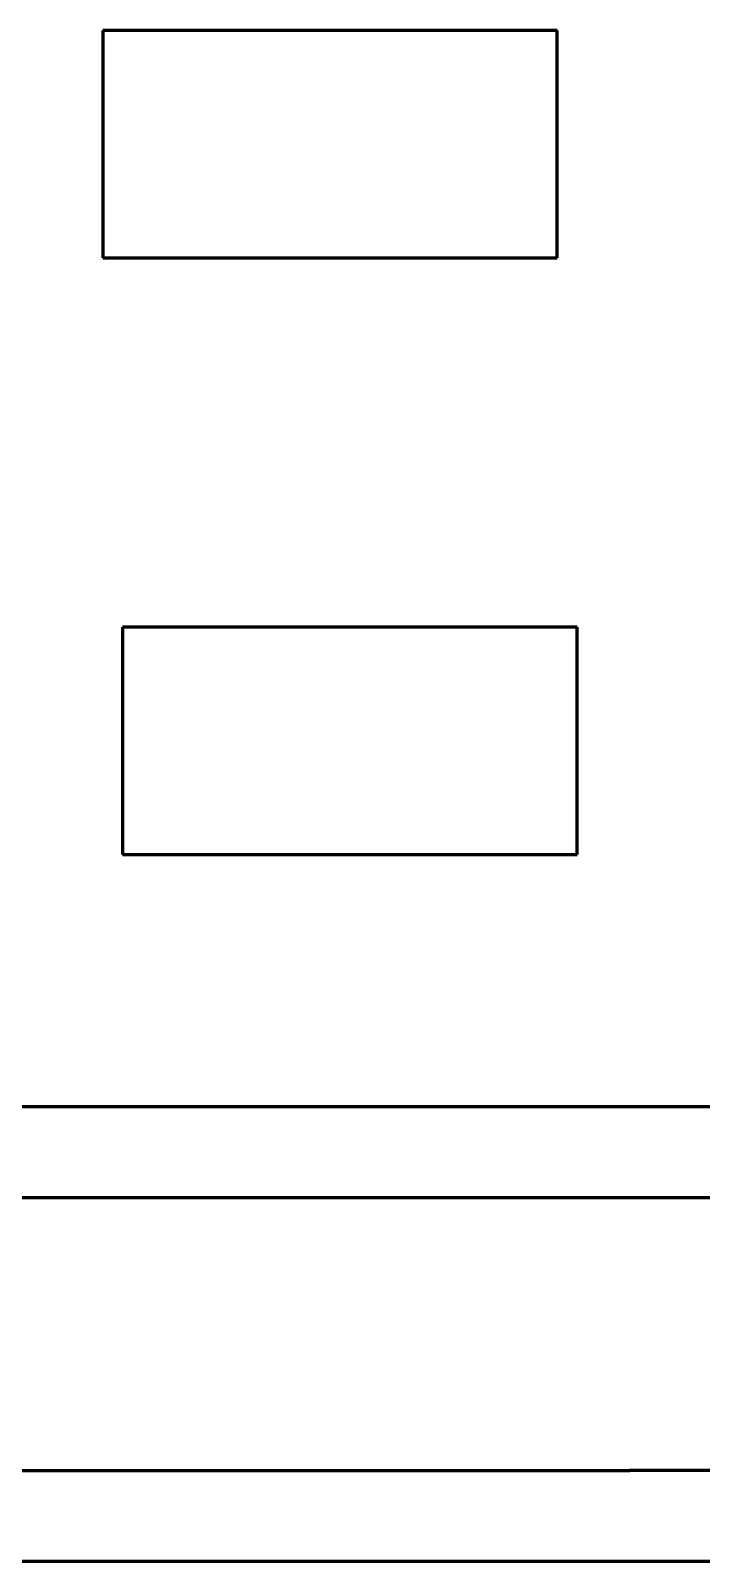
# Model space of a CAD drawing. Extents: x 0 to 297, y 0 to 292.
# Drawn here: x 133.79 to 137.48, y 93.79 to 102.2 of the extents above; entities that cross this region are included whole.
import ezdxf

# ---------------------------------------------------------------- set-up
doc = ezdxf.new("R2010")
doc.units = 0
doc.header["$MEASUREMENT"] = 0
doc.linetypes.add('K5LT_BASIC', pattern=[0])
doc.layers.add('Системный слой', color=7, linetype='Continuous')

# ---------------------------------------------------------------- blocks, each defined once
blk = doc.blocks.new('*U')
at = {"layer": 'Системный слой', "linetype": 'K5LT_BASIC', "lineweight": 60}
for p, q in [((136.6883, 102.2039), (134.1883, 102.2039)), ((134.1883, 102.2039), (134.1883, 100.9539)), ((136.6883, 100.9539), (136.6883, 102.2039)), ((134.1883, 100.9539), (136.6883, 100.9539)), ((136.7977, 98.9226), (134.2977, 98.9226)), ((134.2977, 98.9226), (134.2977, 97.6726)), ((136.7977, 97.6726), (136.7977, 98.9226)), ((134.2977, 97.6726), (136.7977, 97.6726))]:
    blk.add_line(p, q, dxfattribs=at)

msp = doc.modelspace()

# ---------------------------------------------------------------- linework, layer by layer
at = {"layer": 'Системный слой', "linetype": 'K5LT_BASIC', "lineweight": 60}
for p, q in [((137.0871, 96.2855), (121.5875, 96.2855)), ((153.0871, 96.2855), (121.5875, 96.2855)), ((137.0875, 95.7855), (128.4175, 95.7855)), ((144.4175, 95.7855), (137.0875, 95.7855)), ((128.4175, 94.2855), (137.0875, 94.2855)), ((153.0875, 94.2855), (137.0875, 94.2855)), ((137.5875, 93.7855), (127.9175, 93.7855))]:
    msp.add_line(p, q, dxfattribs=at)

# ---------------------------------------------------------------- block references
at = {"layer": 'Системный слой'}
msp.add_blockref('*U', (0, 0), dxfattribs=at)
msp.add_blockref('*U', (0, 0), dxfattribs=at)
msp.add_blockref('*U', (0, 0), dxfattribs=at)
msp.add_blockref('*U', (0, 0), dxfattribs=at)
msp.add_blockref('*U', (0, 0), dxfattribs=at)
msp.add_blockref('*U', (0, 0), dxfattribs=at)
msp.add_blockref('*U', (0, 0), dxfattribs=at)
msp.add_blockref('*U', (0, 0), dxfattribs=at)
msp.add_blockref('*U', (0, 0), dxfattribs=at)
msp.add_blockref('*U', (0, 0), dxfattribs=at)
msp.add_blockref('*U', (0, 0), dxfattribs=at)
msp.add_blockref('*U', (0, 0), dxfattribs=at)
msp.add_blockref('*U', (0, 0), dxfattribs=at)
msp.add_blockref('*U', (0, 0), dxfattribs=at)
msp.add_blockref('*U', (0, 0), dxfattribs=at)
msp.add_blockref('*U', (0, 0), dxfattribs=at)
msp.add_blockref('*U', (0, 0), dxfattribs=at)
msp.add_blockref('*U', (0, 0), dxfattribs=at)
msp.add_blockref('*U', (0, 0), dxfattribs=at)
msp.add_blockref('*U', (0, 0), dxfattribs=at)
msp.add_blockref('*U', (0, 0), dxfattribs=at)
msp.add_blockref('*U', (0, 0), dxfattribs=at)
msp.add_blockref('*U', (0, 0), dxfattribs=at)
msp.add_blockref('*U', (0, 0), dxfattribs=at)
msp.add_blockref('*U', (0, 0), dxfattribs=at)
msp.add_blockref('*U', (0, 0), dxfattribs=at)
msp.add_blockref('*U', (0, 0), dxfattribs=at)
msp.add_blockref('*U', (0, 0), dxfattribs=at)
msp.add_blockref('*U', (0, 0), dxfattribs=at)
msp.add_blockref('*U', (0, 0), dxfattribs=at)
msp.add_blockref('*U', (0, 0), dxfattribs=at)
msp.add_blockref('*U', (0, 0), dxfattribs=at)
msp.add_blockref('*U', (0, 0), dxfattribs=at)
msp.add_blockref('*U', (0, 0), dxfattribs=at)
msp.add_blockref('*U', (0, 0), dxfattribs=at)
msp.add_blockref('*U', (0, 0), dxfattribs=at)
msp.add_blockref('*U', (0, 0), dxfattribs=at)
msp.add_blockref('*U', (0, 0), dxfattribs=at)
msp.add_blockref('*U', (0, 0), dxfattribs=at)
msp.add_blockref('*U', (0, 0), dxfattribs=at)
msp.add_blockref('*U', (0, 0), dxfattribs=at)
msp.add_blockref('*U', (0, 0), dxfattribs=at)
msp.add_blockref('*U', (0, 0), dxfattribs=at)
msp.add_blockref('*U', (0, 0), dxfattribs=at)
msp.add_blockref('*U', (0, 0), dxfattribs=at)
msp.add_blockref('*U', (0, 0), dxfattribs=at)
msp.add_blockref('*U', (0, 0), dxfattribs=at)
msp.add_blockref('*U', (0, 0), dxfattribs=at)
msp.add_blockref('*U', (0, 0), dxfattribs=at)
msp.add_blockref('*U', (0, 0), dxfattribs=at)
msp.add_blockref('*U', (0, 0), dxfattribs=at)
msp.add_blockref('*U', (0, 0), dxfattribs=at)
msp.add_blockref('*U', (0, 0), dxfattribs=at)
msp.add_blockref('*U', (0, 0), dxfattribs=at)
msp.add_blockref('*U', (0, 0), dxfattribs=at)
msp.add_blockref('*U', (0, 0), dxfattribs=at)
msp.add_blockref('*U', (0, 0), dxfattribs=at)
msp.add_blockref('*U', (0, 0), dxfattribs=at)
msp.add_blockref('*U', (0, 0), dxfattribs=at)
msp.add_blockref('*U', (0, 0), dxfattribs=at)
msp.add_blockref('*U', (0, 0), dxfattribs=at)
msp.add_blockref('*U', (0, 0), dxfattribs=at)
msp.add_blockref('*U', (0, 0), dxfattribs=at)
msp.add_blockref('*U', (0, 0), dxfattribs=at)
msp.add_blockref('*U', (0, 0), dxfattribs=at)
msp.add_blockref('*U', (0, 0), dxfattribs=at)
msp.add_blockref('*U', (0, 0), dxfattribs=at)
msp.add_blockref('*U', (0, 0), dxfattribs=at)
msp.add_blockref('*U', (0, 0), dxfattribs=at)
msp.add_blockref('*U', (0, 0), dxfattribs=at)
msp.add_blockref('*U', (0, 0), dxfattribs=at)
msp.add_blockref('*U', (0, 0), dxfattribs=at)
msp.add_blockref('*U', (0, 0), dxfattribs=at)
msp.add_blockref('*U', (0, 0), dxfattribs=at)
msp.add_blockref('*U', (0, 0), dxfattribs=at)
msp.add_blockref('*U', (0, 0), dxfattribs=at)
msp.add_blockref('*U', (0, 0), dxfattribs=at)
msp.add_blockref('*U', (0, 0), dxfattribs=at)
msp.add_blockref('*U', (0, 0), dxfattribs=at)
msp.add_blockref('*U', (0, 0), dxfattribs=at)
msp.add_blockref('*U', (0, 0), dxfattribs=at)
msp.add_blockref('*U', (0, 0), dxfattribs=at)
msp.add_blockref('*U', (0, 0), dxfattribs=at)
msp.add_blockref('*U', (0, 0), dxfattribs=at)
msp.add_blockref('*U', (0, 0), dxfattribs=at)
msp.add_blockref('*U', (0, 0), dxfattribs=at)
msp.add_blockref('*U', (0, 0), dxfattribs=at)
msp.add_blockref('*U', (0, 0), dxfattribs=at)
msp.add_blockref('*U', (0, 0), dxfattribs=at)
msp.add_blockref('*U', (0, 0), dxfattribs=at)
msp.add_blockref('*U', (0, 0), dxfattribs=at)
msp.add_blockref('*U', (0, 0), dxfattribs=at)
msp.add_blockref('*U', (0, 0), dxfattribs=at)
msp.add_blockref('*U', (0, 0), dxfattribs=at)
msp.add_blockref('*U', (0, 0), dxfattribs=at)
msp.add_blockref('*U', (0, 0), dxfattribs=at)
msp.add_blockref('*U', (0, 0), dxfattribs=at)
msp.add_blockref('*U', (0, 0), dxfattribs=at)
msp.add_blockref('*U', (0, 0), dxfattribs=at)
msp.add_blockref('*U', (0, 0), dxfattribs=at)
msp.add_blockref('*U', (0, 0), dxfattribs=at)
msp.add_blockref('*U', (0, 0), dxfattribs=at)
msp.add_blockref('*U', (0, 0), dxfattribs=at)
msp.add_blockref('*U', (0, 0), dxfattribs=at)
msp.add_blockref('*U', (0, 0), dxfattribs=at)
msp.add_blockref('*U', (0, 0), dxfattribs=at)
msp.add_blockref('*U', (0, 0), dxfattribs=at)
msp.add_blockref('*U', (0, 0), dxfattribs=at)
msp.add_blockref('*U', (0, 0), dxfattribs=at)
msp.add_blockref('*U', (0, 0), dxfattribs=at)
msp.add_blockref('*U', (0, 0), dxfattribs=at)
msp.add_blockref('*U', (0, 0), dxfattribs=at)
msp.add_blockref('*U', (0, 0), dxfattribs=at)
msp.add_blockref('*U', (0, 0), dxfattribs=at)
msp.add_blockref('*U', (0, 0), dxfattribs=at)
msp.add_blockref('*U', (0, 0), dxfattribs=at)
msp.add_blockref('*U', (0, 0), dxfattribs=at)
msp.add_blockref('*U', (0, 0), dxfattribs=at)
msp.add_blockref('*U', (0, 0), dxfattribs=at)
msp.add_blockref('*U', (0, 0), dxfattribs=at)
msp.add_blockref('*U', (0, 0), dxfattribs=at)
msp.add_blockref('*U', (0, 0), dxfattribs=at)
msp.add_blockref('*U', (0, 0), dxfattribs=at)
msp.add_blockref('*U', (0, 0), dxfattribs=at)
msp.add_blockref('*U', (0, 0), dxfattribs=at)
msp.add_blockref('*U', (0, 0), dxfattribs=at)
msp.add_blockref('*U', (0, 0), dxfattribs=at)
msp.add_blockref('*U', (0, 0), dxfattribs=at)
msp.add_blockref('*U', (0, 0), dxfattribs=at)
msp.add_blockref('*U', (0, 0), dxfattribs=at)
msp.add_blockref('*U', (0, 0), dxfattribs=at)
msp.add_blockref('*U', (0, 0), dxfattribs=at)
msp.add_blockref('*U', (0, 0), dxfattribs=at)
msp.add_blockref('*U', (0, 0), dxfattribs=at)
msp.add_blockref('*U', (0, 0), dxfattribs=at)
msp.add_blockref('*U', (0, 0), dxfattribs=at)
msp.add_blockref('*U', (0, 0), dxfattribs=at)
msp.add_blockref('*U', (0, 0), dxfattribs=at)
msp.add_blockref('*U', (0, 0), dxfattribs=at)
msp.add_blockref('*U', (0, 0), dxfattribs=at)
msp.add_blockref('*U', (0, 0), dxfattribs=at)
msp.add_blockref('*U', (0, 0), dxfattribs=at)
msp.add_blockref('*U', (0, 0), dxfattribs=at)
msp.add_blockref('*U', (0, 0), dxfattribs=at)
msp.add_blockref('*U', (0, 0), dxfattribs=at)
msp.add_blockref('*U', (0, 0), dxfattribs=at)
msp.add_blockref('*U', (0, 0), dxfattribs=at)
msp.add_blockref('*U', (0, 0), dxfattribs=at)
msp.add_blockref('*U', (0, 0), dxfattribs=at)
msp.add_blockref('*U', (0, 0), dxfattribs=at)
msp.add_blockref('*U', (0, 0), dxfattribs=at)
msp.add_blockref('*U', (0, 0), dxfattribs=at)
msp.add_blockref('*U', (0, 0), dxfattribs=at)
msp.add_blockref('*U', (0, 0), dxfattribs=at)
msp.add_blockref('*U', (0, 0), dxfattribs=at)
msp.add_blockref('*U', (0, 0), dxfattribs=at)
msp.add_blockref('*U', (0, 0), dxfattribs=at)
msp.add_blockref('*U', (0, 0), dxfattribs=at)
msp.add_blockref('*U', (0, 0), dxfattribs=at)
msp.add_blockref('*U', (0, 0), dxfattribs=at)
msp.add_blockref('*U', (0, 0), dxfattribs=at)
msp.add_blockref('*U', (0, 0), dxfattribs=at)
msp.add_blockref('*U', (0, 0), dxfattribs=at)
msp.add_blockref('*U', (0, 0), dxfattribs=at)
msp.add_blockref('*U', (0, 0), dxfattribs=at)
msp.add_blockref('*U', (0, 0), dxfattribs=at)
msp.add_blockref('*U', (0, 0), dxfattribs=at)
msp.add_blockref('*U', (0, 0), dxfattribs=at)
msp.add_blockref('*U', (0, 0), dxfattribs=at)
msp.add_blockref('*U', (0, 0), dxfattribs=at)
msp.add_blockref('*U', (0, 0), dxfattribs=at)
msp.add_blockref('*U', (0, 0), dxfattribs=at)
msp.add_blockref('*U', (0, 0), dxfattribs=at)
msp.add_blockref('*U', (0, 0), dxfattribs=at)
msp.add_blockref('*U', (0, 0), dxfattribs=at)
msp.add_blockref('*U', (0, 0), dxfattribs=at)
msp.add_blockref('*U', (0, 0), dxfattribs=at)
msp.add_blockref('*U', (0, 0), dxfattribs=at)
msp.add_blockref('*U', (0, 0), dxfattribs=at)
msp.add_blockref('*U', (0, 0), dxfattribs=at)
msp.add_blockref('*U', (0, 0), dxfattribs=at)
msp.add_blockref('*U', (0, 0), dxfattribs=at)
msp.add_blockref('*U', (0, 0), dxfattribs=at)
msp.add_blockref('*U', (0, 0), dxfattribs=at)
msp.add_blockref('*U', (0, 0), dxfattribs=at)
msp.add_blockref('*U', (0, 0), dxfattribs=at)
msp.add_blockref('*U', (0, 0), dxfattribs=at)
msp.add_blockref('*U', (0, 0), dxfattribs=at)
msp.add_blockref('*U', (0, 0), dxfattribs=at)
msp.add_blockref('*U', (0, 0), dxfattribs=at)
msp.add_blockref('*U', (0, 0), dxfattribs=at)
msp.add_blockref('*U', (0, 0), dxfattribs=at)
msp.add_blockref('*U', (0, 0), dxfattribs=at)
msp.add_blockref('*U', (0, 0), dxfattribs=at)
msp.add_blockref('*U', (0, 0), dxfattribs=at)
msp.add_blockref('*U', (0, 0), dxfattribs=at)
msp.add_blockref('*U', (0, 0), dxfattribs=at)
msp.add_blockref('*U', (0, 0), dxfattribs=at)
msp.add_blockref('*U', (0, 0), dxfattribs=at)
msp.add_blockref('*U', (0, 0), dxfattribs=at)
msp.add_blockref('*U', (0, 0), dxfattribs=at)
msp.add_blockref('*U', (0, 0), dxfattribs=at)
msp.add_blockref('*U', (0, 0), dxfattribs=at)
msp.add_blockref('*U', (0, 0), dxfattribs=at)
msp.add_blockref('*U', (0, 0), dxfattribs=at)
msp.add_blockref('*U', (0, 0), dxfattribs=at)
msp.add_blockref('*U', (0, 0), dxfattribs=at)
msp.add_blockref('*U', (0, 0), dxfattribs=at)
msp.add_blockref('*U', (0, 0), dxfattribs=at)
msp.add_blockref('*U', (0, 0), dxfattribs=at)
msp.add_blockref('*U', (0, 0), dxfattribs=at)
msp.add_blockref('*U', (0, 0), dxfattribs=at)
msp.add_blockref('*U', (0, 0), dxfattribs=at)
msp.add_blockref('*U', (0, 0), dxfattribs=at)
msp.add_blockref('*U', (0, 0), dxfattribs=at)
msp.add_blockref('*U', (0, 0), dxfattribs=at)
msp.add_blockref('*U', (0, 0), dxfattribs=at)
msp.add_blockref('*U', (0, 0), dxfattribs=at)
msp.add_blockref('*U', (0, 0), dxfattribs=at)
msp.add_blockref('*U', (0, 0), dxfattribs=at)
msp.add_blockref('*U', (0, 0), dxfattribs=at)
msp.add_blockref('*U', (0, 0), dxfattribs=at)
msp.add_blockref('*U', (0, 0), dxfattribs=at)
msp.add_blockref('*U', (0, 0), dxfattribs=at)
msp.add_blockref('*U', (0, 0), dxfattribs=at)
msp.add_blockref('*U', (0, 0), dxfattribs=at)
msp.add_blockref('*U', (0, 0), dxfattribs=at)
msp.add_blockref('*U', (0, 0), dxfattribs=at)
msp.add_blockref('*U', (0, 0), dxfattribs=at)
msp.add_blockref('*U', (0, 0), dxfattribs=at)
msp.add_blockref('*U', (0, 0), dxfattribs=at)
msp.add_blockref('*U', (0, 0), dxfattribs=at)
msp.add_blockref('*U', (0, 0), dxfattribs=at)
msp.add_blockref('*U', (0, 0), dxfattribs=at)
msp.add_blockref('*U', (0, 0), dxfattribs=at)
msp.add_blockref('*U', (0, 0), dxfattribs=at)
msp.add_blockref('*U', (0, 0), dxfattribs=at)
msp.add_blockref('*U', (0, 0), dxfattribs=at)
msp.add_blockref('*U', (0, 0), dxfattribs=at)
msp.add_blockref('*U', (0, 0), dxfattribs=at)
msp.add_blockref('*U', (0, 0), dxfattribs=at)
msp.add_blockref('*U', (0, 0), dxfattribs=at)
msp.add_blockref('*U', (0, 0), dxfattribs=at)
msp.add_blockref('*U', (0, 0), dxfattribs=at)
msp.add_blockref('*U', (0, 0), dxfattribs=at)
msp.add_blockref('*U', (0, 0), dxfattribs=at)
msp.add_blockref('*U', (0, 0), dxfattribs=at)
msp.add_blockref('*U', (0, 0), dxfattribs=at)
msp.add_blockref('*U', (0, 0), dxfattribs=at)
msp.add_blockref('*U', (0, 0), dxfattribs=at)
msp.add_blockref('*U', (0, 0), dxfattribs=at)
msp.add_blockref('*U', (0, 0), dxfattribs=at)
msp.add_blockref('*U', (0, 0), dxfattribs=at)
msp.add_blockref('*U', (0, 0), dxfattribs=at)
msp.add_blockref('*U', (0, 0), dxfattribs=at)
msp.add_blockref('*U', (0, 0), dxfattribs=at)
msp.add_blockref('*U', (0, 0), dxfattribs=at)
msp.add_blockref('*U', (0, 0), dxfattribs=at)
msp.add_blockref('*U', (0, 0), dxfattribs=at)
msp.add_blockref('*U', (0, 0), dxfattribs=at)
msp.add_blockref('*U', (0, 0), dxfattribs=at)
msp.add_blockref('*U', (0, 0), dxfattribs=at)
msp.add_blockref('*U', (0, 0), dxfattribs=at)
msp.add_blockref('*U', (0, 0), dxfattribs=at)
msp.add_blockref('*U', (0, 0), dxfattribs=at)
msp.add_blockref('*U', (0, 0), dxfattribs=at)
msp.add_blockref('*U', (0, 0), dxfattribs=at)
msp.add_blockref('*U', (0, 0), dxfattribs=at)
msp.add_blockref('*U', (0, 0), dxfattribs=at)
msp.add_blockref('*U', (0, 0), dxfattribs=at)
msp.add_blockref('*U', (0, 0), dxfattribs=at)
msp.add_blockref('*U', (0, 0), dxfattribs=at)
msp.add_blockref('*U', (0, 0), dxfattribs=at)
msp.add_blockref('*U', (0, 0), dxfattribs=at)
msp.add_blockref('*U', (0, 0), dxfattribs=at)
msp.add_blockref('*U', (0, 0), dxfattribs=at)
msp.add_blockref('*U', (0, 0), dxfattribs=at)
msp.add_blockref('*U', (0, 0), dxfattribs=at)
msp.add_blockref('*U', (0, 0), dxfattribs=at)
msp.add_blockref('*U', (0, 0), dxfattribs=at)
msp.add_blockref('*U', (0, 0), dxfattribs=at)
msp.add_blockref('*U', (0, 0), dxfattribs=at)
msp.add_blockref('*U', (0, 0), dxfattribs=at)
msp.add_blockref('*U', (0, 0), dxfattribs=at)
msp.add_blockref('*U', (0, 0), dxfattribs=at)
msp.add_blockref('*U', (0, 0), dxfattribs=at)
msp.add_blockref('*U', (0, 0), dxfattribs=at)
msp.add_blockref('*U', (0, 0), dxfattribs=at)
msp.add_blockref('*U', (0, 0), dxfattribs=at)
msp.add_blockref('*U', (0, 0), dxfattribs=at)
msp.add_blockref('*U', (0, 0), dxfattribs=at)
msp.add_blockref('*U', (0, 0), dxfattribs=at)
msp.add_blockref('*U', (0, 0), dxfattribs=at)
msp.add_blockref('*U', (0, 0), dxfattribs=at)
msp.add_blockref('*U', (0, 0), dxfattribs=at)
msp.add_blockref('*U', (0, 0), dxfattribs=at)
msp.add_blockref('*U', (0, 0), dxfattribs=at)
msp.add_blockref('*U', (0, 0), dxfattribs=at)
msp.add_blockref('*U', (0, 0), dxfattribs=at)
msp.add_blockref('*U', (0, 0), dxfattribs=at)
msp.add_blockref('*U', (0, 0), dxfattribs=at)
msp.add_blockref('*U', (0, 0), dxfattribs=at)
msp.add_blockref('*U', (0, 0), dxfattribs=at)
msp.add_blockref('*U', (0, 0), dxfattribs=at)
msp.add_blockref('*U', (0, 0), dxfattribs=at)
msp.add_blockref('*U', (0, 0), dxfattribs=at)
msp.add_blockref('*U', (0, 0), dxfattribs=at)
msp.add_blockref('*U', (0, 0), dxfattribs=at)
msp.add_blockref('*U', (0, 0), dxfattribs=at)
msp.add_blockref('*U', (0, 0), dxfattribs=at)
msp.add_blockref('*U', (0, 0), dxfattribs=at)
msp.add_blockref('*U', (0, 0), dxfattribs=at)
msp.add_blockref('*U', (0, 0), dxfattribs=at)
msp.add_blockref('*U', (0, 0), dxfattribs=at)
msp.add_blockref('*U', (0, 0), dxfattribs=at)
msp.add_blockref('*U', (0, 0), dxfattribs=at)
msp.add_blockref('*U', (0, 0), dxfattribs=at)
msp.add_blockref('*U', (0, 0), dxfattribs=at)
msp.add_blockref('*U', (0, 0), dxfattribs=at)
msp.add_blockref('*U', (0, 0), dxfattribs=at)
msp.add_blockref('*U', (0, 0), dxfattribs=at)
msp.add_blockref('*U', (0, 0), dxfattribs=at)
msp.add_blockref('*U', (0, 0), dxfattribs=at)
msp.add_blockref('*U', (0, 0), dxfattribs=at)
msp.add_blockref('*U', (0, 0), dxfattribs=at)
msp.add_blockref('*U', (0, 0), dxfattribs=at)
msp.add_blockref('*U', (0, 0), dxfattribs=at)
msp.add_blockref('*U', (0, 0), dxfattribs=at)
msp.add_blockref('*U', (0, 0), dxfattribs=at)
msp.add_blockref('*U', (0, 0), dxfattribs=at)
msp.add_blockref('*U', (0, 0), dxfattribs=at)
msp.add_blockref('*U', (0, 0), dxfattribs=at)
msp.add_blockref('*U', (0, 0), dxfattribs=at)
msp.add_blockref('*U', (0, 0), dxfattribs=at)
msp.add_blockref('*U', (0, 0), dxfattribs=at)
msp.add_blockref('*U', (0, 0), dxfattribs=at)
msp.add_blockref('*U', (0, 0), dxfattribs=at)
msp.add_blockref('*U', (0, 0), dxfattribs=at)
msp.add_blockref('*U', (0, 0), dxfattribs=at)
msp.add_blockref('*U', (0, 0), dxfattribs=at)
msp.add_blockref('*U', (0, 0), dxfattribs=at)
msp.add_blockref('*U', (0, 0), dxfattribs=at)
msp.add_blockref('*U', (0, 0), dxfattribs=at)
msp.add_blockref('*U', (0, 0), dxfattribs=at)
msp.add_blockref('*U', (0, 0), dxfattribs=at)
msp.add_blockref('*U', (0, 0), dxfattribs=at)
msp.add_blockref('*U', (0, 0), dxfattribs=at)
msp.add_blockref('*U', (0, 0), dxfattribs=at)
msp.add_blockref('*U', (0, 0), dxfattribs=at)
msp.add_blockref('*U', (0, 0), dxfattribs=at)
msp.add_blockref('*U', (0, 0), dxfattribs=at)
msp.add_blockref('*U', (0, 0), dxfattribs=at)
msp.add_blockref('*U', (0, 0), dxfattribs=at)
msp.add_blockref('*U', (0, 0), dxfattribs=at)
msp.add_blockref('*U', (0, 0), dxfattribs=at)
msp.add_blockref('*U', (0, 0), dxfattribs=at)
msp.add_blockref('*U', (0, 0), dxfattribs=at)
msp.add_blockref('*U', (0, 0), dxfattribs=at)
msp.add_blockref('*U', (0, 0), dxfattribs=at)
msp.add_blockref('*U', (0, 0), dxfattribs=at)
msp.add_blockref('*U', (0, 0), dxfattribs=at)
msp.add_blockref('*U', (0, 0), dxfattribs=at)
msp.add_blockref('*U', (0, 0), dxfattribs=at)
msp.add_blockref('*U', (0, 0), dxfattribs=at)
msp.add_blockref('*U', (0, 0), dxfattribs=at)
msp.add_blockref('*U', (0, 0), dxfattribs=at)
msp.add_blockref('*U', (0, 0), dxfattribs=at)
msp.add_blockref('*U', (0, 0), dxfattribs=at)
msp.add_blockref('*U', (0, 0), dxfattribs=at)
msp.add_blockref('*U', (0, 0), dxfattribs=at)
msp.add_blockref('*U', (0, 0), dxfattribs=at)
msp.add_blockref('*U', (0, 0), dxfattribs=at)
msp.add_blockref('*U', (0, 0), dxfattribs=at)
msp.add_blockref('*U', (0, 0), dxfattribs=at)
msp.add_blockref('*U', (0, 0), dxfattribs=at)
msp.add_blockref('*U', (0, 0), dxfattribs=at)
msp.add_blockref('*U', (0, 0), dxfattribs=at)
msp.add_blockref('*U', (0, 0), dxfattribs=at)
msp.add_blockref('*U', (0, 0), dxfattribs=at)
msp.add_blockref('*U', (0, 0), dxfattribs=at)
msp.add_blockref('*U', (0, 0), dxfattribs=at)
msp.add_blockref('*U', (0, 0), dxfattribs=at)
msp.add_blockref('*U', (0, 0), dxfattribs=at)
msp.add_blockref('*U', (0, 0), dxfattribs=at)
msp.add_blockref('*U', (0, 0), dxfattribs=at)
msp.add_blockref('*U', (0, 0), dxfattribs=at)
msp.add_blockref('*U', (0, 0), dxfattribs=at)
msp.add_blockref('*U', (0, 0), dxfattribs=at)
msp.add_blockref('*U', (0, 0), dxfattribs=at)
msp.add_blockref('*U', (0, 0), dxfattribs=at)
msp.add_blockref('*U', (0, 0), dxfattribs=at)
msp.add_blockref('*U', (0, 0), dxfattribs=at)
msp.add_blockref('*U', (0, 0), dxfattribs=at)
msp.add_blockref('*U', (0, 0), dxfattribs=at)
msp.add_blockref('*U', (0, 0), dxfattribs=at)
msp.add_blockref('*U', (0, 0), dxfattribs=at)
msp.add_blockref('*U', (0, 0), dxfattribs=at)
msp.add_blockref('*U', (0, 0), dxfattribs=at)
msp.add_blockref('*U', (0, 0), dxfattribs=at)
msp.add_blockref('*U', (0, 0), dxfattribs=at)
msp.add_blockref('*U', (0, 0), dxfattribs=at)
msp.add_blockref('*U', (0, 0), dxfattribs=at)
msp.add_blockref('*U', (0, 0), dxfattribs=at)
msp.add_blockref('*U', (0, 0), dxfattribs=at)
msp.add_blockref('*U', (0, 0), dxfattribs=at)
msp.add_blockref('*U', (0, 0), dxfattribs=at)
msp.add_blockref('*U', (0, 0), dxfattribs=at)
msp.add_blockref('*U', (0, 0), dxfattribs=at)
msp.add_blockref('*U', (0, 0), dxfattribs=at)
msp.add_blockref('*U', (0, 0), dxfattribs=at)
msp.add_blockref('*U', (0, 0), dxfattribs=at)
msp.add_blockref('*U', (0, 0), dxfattribs=at)
msp.add_blockref('*U', (0, 0), dxfattribs=at)
msp.add_blockref('*U', (0, 0), dxfattribs=at)
msp.add_blockref('*U', (0, 0), dxfattribs=at)
msp.add_blockref('*U', (0, 0), dxfattribs=at)
msp.add_blockref('*U', (0, 0), dxfattribs=at)
msp.add_blockref('*U', (0, 0), dxfattribs=at)
msp.add_blockref('*U', (0, 0), dxfattribs=at)
msp.add_blockref('*U', (0, 0), dxfattribs=at)
msp.add_blockref('*U', (0, 0), dxfattribs=at)

doc.saveas('drawing.dxf')
